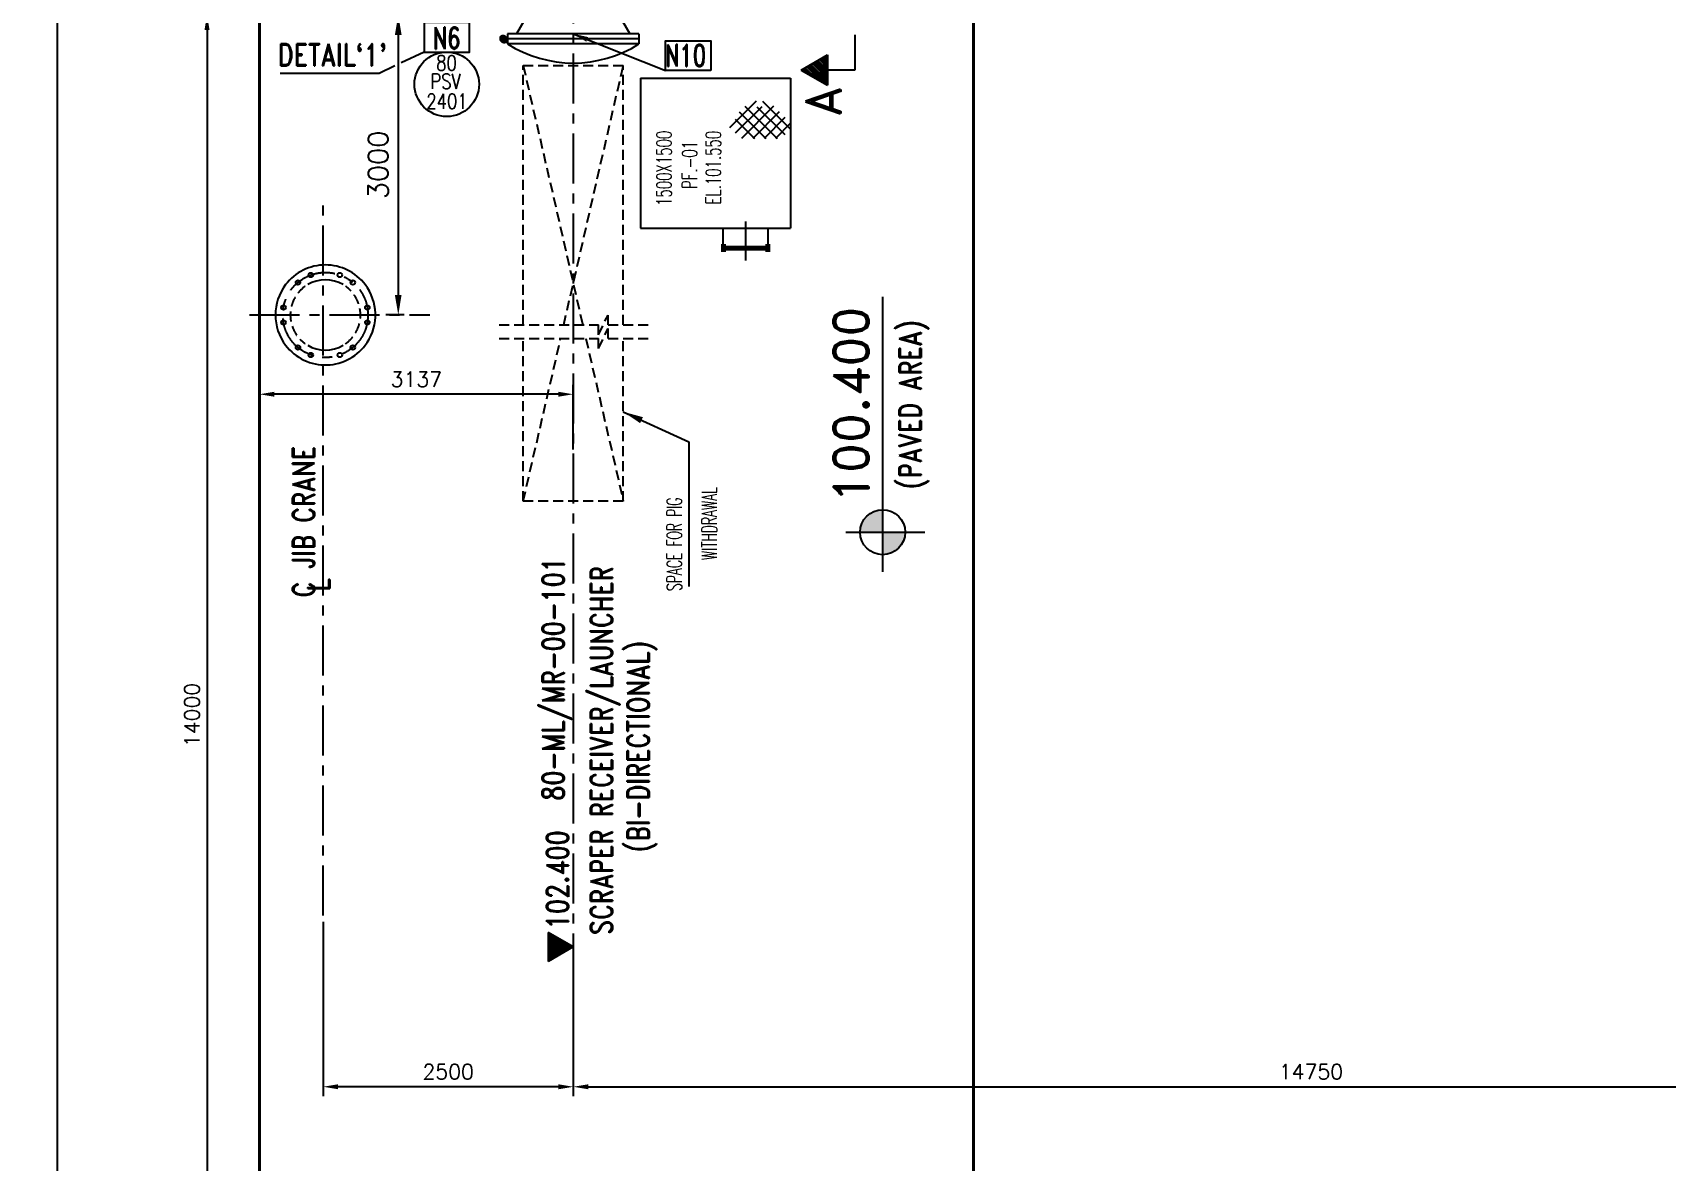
# Model space of a CAD drawing. Extents: x 278807 to 397707, y 326263 to 410363.
# Drawn here: x 334498 to 350829, y 360727 to 372014 of the extents above; entities that cross this region are included whole.
import ezdxf

# ---------------------------------------------------------------- set-up
doc = ezdxf.new("R2010")
doc.units = 0
doc.header["$LTSCALE"] = 400
doc.header["$MEASUREMENT"] = 0
doc.linetypes.add('CENTER', pattern=[2, 1.25, -0.25, 0.25, -0.25])
doc.linetypes.add('HIDDEN', pattern=[0.375, 0.25, -0.125])
doc.layers.get('0').update_dxf_attribs({"linetype": 'CONTINUOUS'})
doc.layers.get('DEFPOINTS').update_dxf_attribs({"linetype": 'CONTINUOUS'})
for name, color, linetype in [('CENTRE', 1, 'CENTER'), ('DIM', 1, 'CONTINUOUS'), ('DWG', 2, 'CONTINUOUS'), ('PILERLINE', 4, 'CONTINUOUS'), ('TEXT', 3, 'CONTINUOUS'), ('WORK', 7, 'CONTINUOUS')]:
    doc.layers.add(name, color=color, linetype=linetype)
doc.styles.add('ROMANC', font='romand.shx', dxfattribs={"height": 3})
doc.styles.add('ROMANS', font='romans.shx', dxfattribs={"width": 0.9})
doc.styles.get("Standard").update_dxf_attribs({"font": 'romans.shx'})
doc.dimstyles.new('VIPIN', dxfattribs={"dimscale": 75, "dimtxt": 2, "dimasz": 2, "dimexe": 1.25, "dimexo": 1.25, "dimgap": 1, "dimtad": 1, "dimdec": 0, "dimtxsty": 'Standard', "dimcen": 0, "dimclrd": 1, "dimclre": 1, "dimclrt": 3, "dimadec": 0, "dimazin": 0, "dimtfac": 1, "dimtdec": 0, "dimtmove": 0, "dimatfit": 3, "dimfxl": 0, "dimtolj": 1, "dimarcsym": 0})

# ---------------------------------------------------------------- blocks, each defined once
blk = doc.blocks.new('*D28')
at = {"color": 1, "lineweight": -2}
for p, q in [((339441, 372191), (336147, 372191)), ((336241, 372041), (336241, 358341)), ((336672, 358191), (336147, 358191))]:
    blk.add_line(p, q, dxfattribs=at)
at = {"color": 1}
for points in [[(336216, 372041), (336266, 372041), (336241, 372191)], [(336216, 358341), (336266, 358341), (336241, 358191)]]:
    blk.add_solid(points, dxfattribs=at)
at = {"layer": 'DEFPOINTS', "color": 0}
for p in [(339535, 372191, 78114), (336241, 358191), (336765, 358191, 78114)]:
    blk.add_point(p, dxfattribs=at)
at = {"color": 3, "insert": (336091, 365191), "char_height": 150, "attachment_point": 5, "rotation": 90}
blk.add_mtext('\\A1;14000', dxfattribs=at)
blk = doc.blocks.new('*D41')
at = {"layer": 'DEFPOINTS', "color": 0, "linetype": 'Continuous'}
for p in [(337402, 363212), (339902, 362632), (337402, 361473)]:
    blk.add_point(p, dxfattribs=at)
at = {"layer": 'PILERLINE', "color": 1, "linetype": 'Continuous', "lineweight": -2}
for p, q in [((337402, 363122), (337402, 361379)), ((339902, 362542), (339902, 361379)), ((339752, 361473), (337552, 361473))]:
    blk.add_line(p, q, dxfattribs=at)
at = {"layer": 'PILERLINE', "color": 1, "linetype": 'Continuous'}
for points in [[(337552, 361498), (337552, 361448), (337402, 361473)], [(339752, 361498), (339752, 361448), (339902, 361473)]]:
    blk.add_solid(points, dxfattribs=at)
at = {"layer": 'PILERLINE', "color": 3, "linetype": 'Continuous', "insert": (338652, 361623), "char_height": 150, "attachment_point": 5}
blk.add_mtext('\\A1;2500', dxfattribs=at)
blk = doc.blocks.new('*D42')
at = {"layer": 'DEFPOINTS', "color": 0, "linetype": 'Continuous'}
for p in [(338546, 372191), (338153, 369191), (338332, 369191)]:
    blk.add_point(p, dxfattribs=at)
at = {"layer": 'PILERLINE', "color": 1, "linetype": 'Continuous', "lineweight": -2}
for p, q in [((338426, 372191), (338028, 372191)), ((338153, 371991), (338153, 369391)), ((338212, 369191), (338028, 369191))]:
    blk.add_line(p, q, dxfattribs=at)
at = {"layer": 'PILERLINE', "color": 1, "linetype": 'Continuous'}
for points in [[(338119, 371991), (338186, 371991), (338153, 372191)], [(338119, 369391), (338186, 369391), (338153, 369191)]]:
    blk.add_solid(points, dxfattribs=at)
at = {"layer": 'PILERLINE', "color": 3, "linetype": 'Continuous', "insert": (337953, 370691), "char_height": 200, "attachment_point": 5, "rotation": 90}
blk.add_mtext('\\A1;3000', dxfattribs=at)
blk = doc.blocks.new('*D104')
at = {"layer": 'DEFPOINTS', "color": 0}
for p in [(336765, 368398), (336765, 368063), (339902, 367751)]:
    blk.add_point(p, dxfattribs=at)
at = {"layer": 'WORK', "color": 1, "lineweight": -2}
for p, q in [((336765, 368156), (336765, 368491)), ((339902, 367845), (339902, 368491)), ((339752, 368398), (336915, 368398))]:
    blk.add_line(p, q, dxfattribs=at)
at = {"layer": 'WORK', "color": 1}
for points in [[(336915, 368423), (336915, 368373), (336765, 368398)], [(339752, 368423), (339752, 368373), (339902, 368398)]]:
    blk.add_solid(points, dxfattribs=at)
at = {"layer": 'WORK', "color": 3, "insert": (338334, 368548), "char_height": 150, "attachment_point": 5}
blk.add_mtext('\\A1;3137', dxfattribs=at)
blk = doc.blocks.new('*D113')
at = {"layer": 'DEFPOINTS', "color": 0}
for p in [(339902, 362676), (354652, 361473), (354652, 360762)]:
    blk.add_point(p, dxfattribs=at)
at = {"layer": 'WORK', "color": 1, "lineweight": -2}
for p, q in [((339902, 362582), (339902, 361379)), ((340052, 361473), (354502, 361473)), ((354652, 360855), (354652, 361566))]:
    blk.add_line(p, q, dxfattribs=at)
at = {"layer": 'WORK', "color": 1}
for points in [[(340052, 361498), (340052, 361448), (339902, 361473)], [(354502, 361498), (354502, 361448), (354652, 361473)]]:
    blk.add_solid(points, dxfattribs=at)
at = {"layer": 'WORK', "color": 3, "insert": (347277, 361623), "char_height": 150, "attachment_point": 5}
blk.add_mtext('\\A1;14750', dxfattribs=at)
blk = doc.blocks.new('*D185')
at = {"layer": 'DEFPOINTS', "color": 0}
for p in [(334747, 395491), (335662, 395491), (336200, 358191, -78114)]:
    blk.add_point(p, dxfattribs=at)
at = {"layer": 'WORK', "color": 1, "lineweight": -2}
for p, q in [((335568, 395491), (334653, 395491)), ((334747, 358341), (334747, 395341)), ((336106, 358191), (334653, 358191))]:
    blk.add_line(p, q, dxfattribs=at)
at = {"layer": 'WORK', "color": 1}
for points in [[(334722, 395341), (334772, 395341), (334747, 395491)], [(334722, 358341), (334772, 358341), (334747, 358191)]]:
    blk.add_solid(points, dxfattribs=at)
at = {"layer": 'WORK', "color": 3, "insert": (334597, 376841), "char_height": 150, "attachment_point": 5, "rotation": 90}
blk.add_mtext('\\A1;37300', dxfattribs=at)

msp = doc.modelspace()

# ---------------------------------------------------------------- hatches: boundary and pattern name
h = msp.add_hatch()
h.set_pattern_fill('ANSI31', color=256, scale=0.5, angle=-270, style=0)
h.set_pattern_definition([(225, (363851.095475, 454495.5627), (-0.044194173824, 0.044194173824), [])])
edge = h.paths.add_edge_path()
edge.add_arc((339207.973, 371950.598), 37.5, -90, 270, ccw=False)
h = msp.add_hatch()
h.set_pattern_fill('ANSI31', color=256, scale=126, angle=630, style=0)
h.set_pattern_definition([(315, (315986.475, 433269.028), (11.1369318, 11.1369318), [])])
h.paths.add_polyline_path([(342444.56, 371488.565), (342444.56, 371791.674), (342182.06, 371640.119)])
h = msp.add_hatch(color=255)
h.paths.add_polyline_path([(342995.154, 367243.695, 0.414213562), (342770.154, 367018.695), (342995.154, 367018.695)])
h.paths.add_polyline_path([(342995.154, 367018.695), (342995.154, 366793.695, 0.414213562), (343220.154, 367018.695)])
h = msp.add_hatch()
h.set_pattern_fill('ANSI31', color=256, scale=120.96, angle=450, style=0)
h.set_pattern_definition([(225, (365050.063, 422034.689), (-10.6914545, 10.6914545), [])])
h.paths.add_polyline_path([(339650.301, 362725.444), (339650.301, 363016.429), (339902.301, 362870.936)])

# ---------------------------------------------------------------- linework, layer by layer
for p, q in [((343902.309, 385190.694), (343902.309, 362190.694)), ((343902.309, 362290.694), (343902.309, 385090.694)), ((340559.316, 372001.694), (340559.316, 371901.694)), ((342719.218, 371640.513), (342719.218, 371993.078)), ((342182.06, 371640.119), (342444.56, 371791.674)), ((342444.56, 371791.674), (342444.56, 371488.565)), ((342182.06, 371640.119), (342444.56, 371488.565)), ((342444.56, 371640.513), (342719.218, 371640.513)), ((339650.301, 363016.429), (339650.301, 362725.444)), ((339902.301, 362870.936), (339650.301, 363016.429)), ((339902.301, 362870.936), (339650.301, 362725.444))]:
    msp.add_line(p, q)
at = {"color": 9}
for p, q in [((339445.316, 372190.694), (339336.197, 372001.694)), ((340359.316, 372190.694), (340468.435, 372001.694)), ((339245.316, 372001.694), (339245.316, 371901.694)), ((340559.316, 372001.694), (339245.316, 372001.694)), ((340559.316, 371951.694), (339245.316, 371951.694)), ((340559.316, 371901.694), (339245.316, 371901.694)), ((340575.316, 371560.019), (340575.316, 370060.019)), ((340575.316, 371560.019), (342075.316, 371560.019)), ((342075.316, 371560.019), (342075.316, 370060.019)), ((341625.316, 370123.982), (341625.316, 369734.22)), ((340575.316, 370060.019), (342075.316, 370060.019)), ((341400.316, 369821.35), (341400.316, 370060.019)), ((341850.316, 369821.35), (341850.316, 370060.019))]:
    msp.add_line(p, q, dxfattribs=at)
at = {"color": 8, "linetype": 'HIDDEN'}
for p, q in [((339402.316, 369091.051), (339402.316, 371684.694)), ((339402.316, 371684.694), (339997.759, 369091.051)), ((339402.316, 371684.694), (340402.316, 371684.694)), ((339806.873, 369091.051), (340402.316, 371684.694)), ((340402.316, 369091.051), (340402.316, 371684.694)), ((339162.808, 369091.051), (340153.877, 369091.051)), ((340153.877, 368992.466), (340249.756, 369189.636)), ((340153.877, 368992.466), (340153.877, 369091.051)), ((340249.756, 369091.051), (340249.756, 369189.636)), ((340249.756, 369091.051), (340653.059, 369091.051)), ((339162.808, 368955.389), (340153.877, 368955.389)), ((339402.316, 367328.873), (339775.728, 368955.389)), ((339402.316, 367328.873), (339402.316, 368955.389)), ((340028.904, 368955.389), (340402.316, 367328.873)), ((340153.877, 368856.804), (340249.756, 369053.974)), ((340153.877, 368856.804), (340153.877, 368955.389)), ((340249.756, 368955.389), (340249.756, 369053.974)), ((340249.756, 368955.389), (340653.059, 368955.389)), ((340402.316, 367328.873), (340402.316, 368955.389)), ((340402.316, 367328.873), (339402.316, 367328.873))]:
    msp.add_line(p, q, dxfattribs=at)
at = {"color": 8}
for p, q in [((341731.48, 371330.095), (341464.92, 371063.535)), ((341788.049, 371273.526), (341521.488, 371006.966)), ((341562.219, 371221.383), (341827.485, 370956.117)), ((341905.611, 371277.951), (341583.776, 370956.117)), ((341905.611, 371277.951), (341583.776, 370956.117)), ((341618.788, 371277.951), (341940.622, 370956.117)), ((341618.788, 371277.951), (341940.622, 370956.117)), ((341962.179, 371221.383), (341696.913, 370956.117)), ((341736.35, 371273.526), (342016.215, 370993.662)), ((341792.919, 371330.095), (342072.783, 371050.23)), ((341521.488, 371148.976), (341714.348, 370956.117)), ((342018.748, 371164.814), (341810.05, 370956.117)), ((342075.316, 371108.246), (341923.188, 370956.117))]:
    msp.add_line(p, q, dxfattribs=at)
at = {"color": 255}
for p, q in [((342995.154, 369371.156), (342995.154, 366623.362)), ((342625.821, 367018.695), (343415.568, 367018.695))]:
    msp.add_line(p, q, dxfattribs=at)
at = {"const_width": 30}
for points in [[(343902.309, 385190.694), (343902.309, 385190.694), (343902.309, 358190.694)], [(336765.316, 358253.528), (336765.316, 374067.387)]]:
    msp.add_lwpolyline(points, dxfattribs=at)
for points in [[(338864.635, 372114.761), (338410.692, 372114.761), (338410.692, 371820.006), (338864.635, 371820.006)], [(341278.02, 371636.785), (340824.077, 371636.785), (340824.077, 371931.54), (341278.02, 371931.54)]]:
    msp.add_lwpolyline(points, close=True)
at = {"color": 9, "const_width": 50}
for points in [[(341403.204, 369898.687), (341403.204, 369860.019)], [(341847.33, 369898.687), (341847.33, 369860.019)], [(341400.316, 369860.019), (341850.316, 369860.019)], [(341403.204, 369821.35), (341403.204, 369860.019)], [(341847.33, 369821.35), (341847.33, 369860.019)]]:
    msp.add_lwpolyline(points, dxfattribs=at)
for centre, radius in [((338637.664, 371497.446), 322.56), ((337279.557, 369590.678), 22.388), ((337569.075, 369590.678), 22.388), ((337150.3, 369516.051), 22.388), ((337698.333, 369516.051), 22.388), ((337005.54, 369265.321), 22.388), ((337843.092, 369265.321), 22.388), ((337005.54, 369116.067), 22.388), ((337843.092, 369116.067), 22.388), ((337150.3, 368865.337), 22.388), ((337279.557, 368790.71), 22.388), ((337569.075, 368790.71), 22.388), ((337698.333, 368865.337), 22.388)]:
    msp.add_circle(centre, radius)
at = {"color": 255}
msp.add_circle((342995.154, 367018.695), 225, dxfattribs=at)
at = {"color": 9}
msp.add_arc((339902.316, 372931.869), 1221.847, 237.4720687, 302.5279313, dxfattribs=at)
at = {"layer": 'CENTRE'}
for p, q in [((339902.309, 372606.114), (339902.309, 362243.899)), ((337402.316, 363186.513), (337402.316, 370357.547)), ((336664.331, 369190.694), (338468.652, 369190.694))]:
    msp.add_line(p, q, dxfattribs=at)
msp.add_circle((337424.316, 369190.694), 425.373, dxfattribs=at)
at = {"layer": 'DIM'}
for p, q in [((338410.692, 371820.006), (338182.52, 371711.003)), ((337962.151, 371605.728), (336973.448, 371605.728)), ((338118.67, 371680.5), (337962.151, 371605.728))]:
    msp.add_line(p, q, dxfattribs=at)
at = {"layer": 'DIM', "linetype": 'HIDDEN'}
for p, q in [((340249.756, 369091.051), (340249.756, 369091.051)), ((340249.756, 368955.389), (340249.756, 368955.389))]:
    msp.add_line(p, q, dxfattribs=at)
at = {"layer": 'DWG', "color": 1, "linetype": 'HIDDEN'}
for start, end in [(125.3733252, 234.5823195), (305.0152927, 54.3428786)]:
    msp.add_arc((337424.316, 369190.694), 350.746, start, end, dxfattribs=at)
at = {"layer": 'DWG', "color": 1}
for start, end in [(59.7493497, 120.2506503), (239.7493497, 300.2506503)]:
    msp.add_arc((337424.316, 369190.694), 350.746, start, end, dxfattribs=at)
at = {"layer": 'PILERLINE', "color": 1, "linetype": 'Continuous'}
for start, end in [(37.2986854, 142.7013146), (142.7013146, 217.2986854), (326.4467305, 37.2986854), (217.2986854, 326.4467305)]:
    msp.add_arc((337424.316, 369190.694), 500, start, end, dxfattribs=at)

# ---------------------------------------------------------------- texts
at = {"layer": 'TEXT', "color": 3}
for s, height, style, width, p in [('N6', 220, 'ROMANC', 0.7, (338498.423, 371849.927)), ("DETAIL`1'", 220, 'ROMANC', 0.8, (336948.868, 371681.901)), ('N10', 220, 'ROMANC', 0.7, (340819.76, 371676.288)), ('80', 150, 'ROMANS', 0.8, (338532.262, 371635.15)), ('PSV', 150, 'ROMANS', 0.8, (338474.723, 371452.138)), ('2401', 150, 'ROMANS', 0.8, (338434.065, 371252.431))]:
    msp.add_text(s, height=height, dxfattribs=dict(at, style=style, width=width)).set_placement(p)
at = {"layer": 'TEXT', "color": 3, "style": 'ROMANC'}
for s, p in [('A', (342575.02, 371176.272)), ('100.400', (342854.778, 367308.958))]:
    msp.add_text(s, height=350, rotation=90, dxfattribs=at).set_placement(p)
at = {"layer": 'TEXT', "color": 3}
for s, height, style, width, p in [('1500X1500', 150, 'ROMANS', 0.65, (340885.093, 370281.204)), (' EL.101.550', 150, 'ROMANS', 0.65, (341376.923, 370229.732)), ('(PAVED AREA)', 220, 'ROMANC', 0.8, (343378.849, 367452.408)), ('C JIB CRANE', 220, 'ROMANC', 0.8, (337316.807, 366365.192)), ('WITHDRAWAL ', 150, 'ROMANS', 0.6, (341337.066, 366740.32)), ('SPACE FOR PIG', 150, 'ROMANS', 0.6, (340987.191, 366431.64)), (' 80-ML/MR-00-101', 220, 'ROMANC', 0.8, (339812.038, 364212.472)), ('SCRAPER RECEIVER/LAUNCHER', 220, 'ROMANC', 0.8, (340294.003, 362990.559)), ('L', 220, 'ROMANC', 0.8, (337468.607, 366424.747)), ('(BI-DIRECTIONAL)', 220, 'ROMANC', 0.8, (340660.61, 363822.276)), ('102.400', 220, 'ROMANC', 0.8, (339854.466, 363049.312))]:
    msp.add_text(s, height=height, rotation=90, dxfattribs=dict(at, style=style, width=width)).set_placement(p)
at = {"layer": 'TEXT', "color": 3, "linetype": 'HIDDEN', "ltscale": 700, "style": 'ROMANS', "width": 0.65}
msp.add_text('PF.-01', height=150, rotation=90, dxfattribs=at).set_placement((341140.534, 370450.936))

# ---------------------------------------------------------------- dimensions: what is measured, and where the dimension line sits
dim = msp.add_linear_dim(base=(336240.757, 358190.694, -78113.707), p1=(339534.809, 372190.694), p2=(336765.316, 358190.694), angle=90, dimstyle='VIPIN')
dim.commit()
dim.dimension.update_dxf_attribs({"geometry": '*D28', "text_midpoint": (336090.757, 365190.694, -78113.707)})
at = {"layer": 'PILERLINE', "linetype": 'Continuous'}
for base, p1, p2, angle, override, picture, middle in [((338152.788, 369190.694), (338546.45, 372190.694), (338332.33, 369190.694), 270, {"dimscale": 100, "dimexo": 1.2, "dimclrd": 1, "dimclre": 1, "dimclrt": 3}, '*D42', (337952.788, 370690.694)), ((337402.316, 361472.669), (339902.309, 362631.876), (337402.316, 363212.05), 180, {"dimexo": 1.2}, '*D41', (338652.312, 361622.669))]:
    dim = msp.add_linear_dim(base=base, p1=p1, p2=p2, angle=angle, dimstyle='VIPIN', override=override, dxfattribs=at)
    dim.commit()
    dim.dimension.update_dxf_attribs({"geometry": picture, "text_midpoint": middle})
at = {"layer": 'WORK'}
dim = msp.add_linear_dim(base=(334746.563, 395490.694), p1=(336199.564, 358190.694, -78113.707), p2=(335662.189, 395490.694), angle=90, dimstyle='VIPIN', dxfattribs=at)
dim.commit()
dim.dimension.update_dxf_attribs({"geometry": '*D185', "text_midpoint": (334596.563, 376840.694)})
for base, p1, p2, picture, middle in [((336765.316, 368397.686), (339902.309, 367751.087), (336765.316, 368062.701), '*D104', (338333.812, 368547.686)), ((354652.309, 361472.669), (339902.309, 362676.125), (354652.309, 360761.641), '*D113', (347277.309, 361622.669))]:
    dim = msp.add_linear_dim(base=base, p1=p1, p2=p2, dimstyle='VIPIN', dxfattribs=at)
    dim.commit()
    dim.dimension.update_dxf_attribs({"geometry": picture, "text_midpoint": middle})

# ---------------------------------------------------------------- leaders
at = {"layer": 'DIM'}
msp.add_leader([(340402.316, 368222.087), (341058.352, 367921.924), (341058.352, 366476.553)], dimstyle='VIPIN', override={"dimscale": 100, "dimexo": 1.2, "dimclrd": 1, "dimclre": 1}, dxfattribs=at)
at = {"layer": 'WORK'}
msp.add_leader([(339902.316, 372001.694), (340824.077, 371636.785)], dimstyle='VIPIN', override={"dimgap": 1, "dimtad": 0}, dxfattribs=at)

doc.saveas('drawing.dxf')
